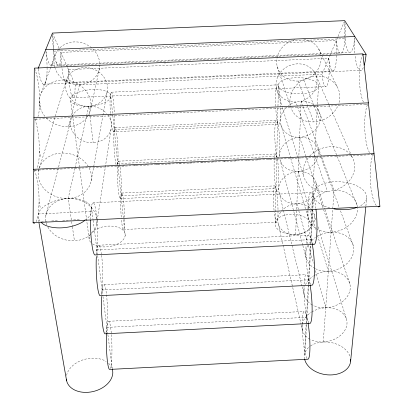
<?xml version="1.0" encoding="UTF-8"?>
<svg xmlns="http://www.w3.org/2000/svg" width="413" height="413" viewBox="0 0 413 413"><rect width="100%" height="100%" fill="white"/><g stroke="black" fill="none" stroke-linecap="round" stroke-linejoin="round"><path stroke-width="0.31" stroke-dasharray="2.06 1.55" d="M67.717 67.877L75.228 85.011L74.861 93.302L74.371 96.033A20.428 3.077 86 0 1 70.685 92.037A20.428 3.077 86 0 1 68.475 69.596L328.794 58.285A21.507 4.238 89.3 0 0 334.54 69.152A21.507 4.238 89.3 0 0 336.311 40.551L60.933 52.389A23.066 3.831 85.4 0 1 56.932 64.242A23.066 3.831 85.4 0 1 52.482 35.358M275.192 222.493L277.928 106.791M277.97 106.255L278.46 84.293M56.829 64.03L56.896 61.609M53.731 48.858A24.46 4.3 85.3 0 1 53.757 51.15C53.385 55.817 54.093 61.114 51.47 65.239L349.295 52.332M34.124 170.171A27.454 5.88 87.5 0 1 39.08 201.714L38.099 217.765L38.786 221.704M295.62 234.538L300.876 106.952M300.907 106.306L301.118 101.149A20.893 18.724 -24.2 0 0 312.76 69.998A20.893 18.724 -24.2 0 0 278.248 75.677A20.893 18.724 -24.2 0 0 295.853 102.016L297.35 106.244M310.937 226.056A18.012 10.072 2.8 0 0 285.574 215.049A18.012 10.072 2.8 0 0 282.554 232.323A18.012 10.072 2.8 0 0 310.937 226.056L317.468 104.711M317.504 104.066L318.433 86.73A20.118 8.028 1.1 0 0 289.916 78.274A20.118 8.028 1.1 0 0 286.839 92.078A20.118 8.028 1.1 0 0 318.433 86.73M304.479 354.906L306.188 323.394M306.224 322.749L308.284 284.81M308.315 284.17L312.398 208.926M312.435 208.286L313.271 192.85M305.006 352.428L306.544 324.339M306.58 323.699L308.697 284.887M308.733 284.252L310.927 244.083M310.963 243.448L313.529 196.485M333.384 70.871L65.848 82.59L64.872 81.191L64.996 79.033M323.281 341.995L334.071 190.434A26.21 21.925 -19.1 0 0 350.074 154.307M72.053 96.503L72.213 94.567M365.897 206.015L366.718 197.682M96.663 224.264L111.185 128.541M91.17 180.863L102.827 115.877M102.94 115.248L107.241 91.273M90.762 108.702L99.523 68.145M74.923 168.359L68.202 198.488L72.29 226.236M75.063 167.73L86.539 116.265M86.678 115.635L88.78 106.218L89.941 115.821M38.197 69.136A25.807 4.848 85.4 0 0 44.506 84.169L45.575 82.383L46.385 79.059A25.807 4.848 85.4 0 0 47.077 67.009M45.812 215.669L58.414 167.647M58.574 167.022L70.685 120.87M68.481 126.693L70.933 117.406M71.583 114.933L79.595 84.598M38.383 171.472L66.989 78.248M41.254 93.018L50.804 67.04M51.026 66.441L55.714 53.695M36.086 221.709A27.454 5.88 87.5 0 0 38.249 213.97A27.212 14.29 -8.9 0 1 68.186 198.488A27.212 14.29 -8.9 0 1 91.779 211.441L90.225 215.297L86.906 219.035L84.562 219.411M328.794 58.285A20.294 3.815 89 0 1 327.261 85.026A20.294 3.815 89 0 1 322.057 74.18L329.548 56.509M329.796 55.92L337.798 37.041M338.046 36.452L344.747 20.65M294.985 39.72A22.689 20.542 -27.9 0 0 276.705 63.246A22.689 20.542 -27.9 0 0 298.093 81.067L303.787 80.122A22.689 20.542 -27.9 0 0 320.865 55.166M313.245 104.422A20.268 17.749 -20.4 0 0 301.118 101.149L295.853 102.016A20.268 17.749 -20.4 0 0 288.429 105.697M290.545 106.353A25.472 22.41 -24.2 0 0 313.694 121.897L320.085 120.859A25.472 22.41 -24.2 0 0 338.319 104.783M357.405 207.481A25.26 20.48 -16.8 0 0 334.071 190.434L327.473 191.477A26.21 21.925 -19.1 0 1 305.207 180.089A26.21 21.925 -19.1 0 1 309.378 156.439M108.815 321.273L303.999 311.474M106.941 327.385L306.926 317.318M123.523 229.52L276.478 222.209M98.366 245.234L308.945 235.09M96.941 249.963L311.175 239.623M104.174 284.624L305.899 274.697M102.114 290.009L308.976 279.797M121.783 193.036L274.836 185.871M121.05 195.798L276.023 188.534M120.297 198.632L277.242 191.26M92.961 202.819L311.18 192.556M38.249 213.97L91.779 211.441M41.393 221.456L47.836 221.151M51.702 220.97L58.791 220.635M62.652 220.449L70.386 220.083M73.607 219.928L80.05 219.623M35.41 119.187L366.744 104.365M115.062 127.602L276.323 120.338M114.2 129.646L277.593 122.279M110.441 113.911A19.886 1.993 86.8 0 0 113.343 131.762L278.899 124.267M118.51 161.173L275.559 153.956M117.715 163.6L276.787 156.279M122.702 165.819L124.633 165.727M134.302 165.283L136.238 165.195M145.262 164.777L147.193 164.689M156.217 164.276L158.799 164.157M167.823 163.739L169.758 163.651M178.783 163.233L180.713 163.145M190.383 162.701L192.319 162.608M201.343 162.195L203.273 162.108M212.297 161.689L214.233 161.602M223.903 161.153L225.834 161.065M234.858 160.652L236.794 160.559M246.463 160.115L248.394 160.027M256.778 159.64L259.354 159.521M268.378 159.103L270.314 159.015M35.038 170.223L110.348 166.749M110.994 166.723L188.88 163.13M189.521 163.099L222.349 161.586M222.994 161.56L300.881 157.967M301.526 157.936L334.354 156.424M334.995 156.398L345.294 155.923M345.939 155.892L372.33 154.674M53.757 51.15L345.025 38.641M58.93 65.713L340.162 53.525M164.395 63.024L165.68 62.967M247.516 59.42L248.807 59.364M43.251 84.262L361.375 70.324M75.228 85.011L322.057 74.18M111.422 92.182L277.123 84.871M72.92 97.716L326.224 86.518M40.107 221.518L38.099 217.765M318.676 48.956L321.49 54.697M321.768 55.275L337.24 86.849M314.809 72.812L328.908 104.665M329.166 105.253L351.096 154.798M351.36 155.386L352.144 157.157M52.461 33.066L59.136 48.29M59.395 48.879L67.469 67.304M318.139 109.584L357.038 205.111M303.787 80.122L313.854 105.284M314.092 105.883L320.085 120.859M298.093 81.067L313.694 121.897M301.118 101.149L302.899 105.976M303.121 106.58L334.071 190.434M317.912 149.263L320.571 156.512M320.793 157.11L339.383 207.816M340.493 210.836L353.327 245.843M297.561 106.848L315.083 156.419M315.295 157.023L327.473 191.477A25.26 20.48 -16.8 0 0 307.948 216.835A25.26 20.48 -16.8 0 0 334.922 231.781A25.26 20.48 -16.8 0 0 357.446 208.085M277.288 66.73L290.138 105.134M316.038 182.763A19.117 15.988 -15.1 0 1 291.774 203.433A19.117 15.988 -15.1 0 1 284.825 176.63A19.117 15.988 -15.1 0 1 316.038 182.763L324.799 208.963M325 209.577L349.863 283.917M299.631 137.25L323.431 209.076M323.632 209.685L331.097 232.209M276.602 88.996L282.151 106.848M282.342 107.468L303.782 176.408M314.252 214.528L315.955 220.057M318.041 226.814L346.615 319.585M298.222 171.416L309.74 209.613M309.926 210.232L315.873 229.943M317.54 235.493L328.32 271.222M280.948 124.974L290.535 157.699M290.716 158.313L305.909 210.181M306.09 210.795L308.263 218.203M296.885 203.8L308.212 244.635M308.387 245.255L313.364 263.195M315.424 270.618L325.718 307.742M302.734 245.121L280.029 159.831A19.669 16.835 -17.3 0 0 299.482 171.323A19.669 16.835 -17.3 0 0 318.036 155.907M302.899 245.745L306.214 258.197M279.162 192.856L301.996 286.199M302.151 286.829L304.298 295.6M278.336 224.182L301.082 324.386M301.222 325.016L302.502 330.648M39.658 101.97L40.939 108.154M39.374 150.967L40.675 157.374M39.08 201.714L40.402 208.348M52.425 63.695L52.797 65.946M72.383 226.871L74.428 240.743M45.575 82.383L45.915 84.908M70.582 100.715L89.296 239.829M91.5 207.729L93.064 219.861M93.147 220.501L97.602 254.981M97.685 255.621L102.878 295.847M102.961 296.482L107.824 334.158M107.907 334.793L112.357 369.274M90.019 116.461L93.199 142.707M110.849 96.781A20.351 8.198 -5.6 0 1 79.317 105.625A20.351 8.198 -5.6 0 1 81.717 91.206A20.351 8.198 -5.6 0 1 110.849 96.781L112.708 114.752M112.775 115.397L125.201 235.415M311.934 209.923A18.6 15.193 -13.4 0 1 307.948 230.118A18.6 15.193 -13.4 0 1 283.71 231.368A18.6 15.193 -13.4 0 1 281.165 211.508M281.521 211.069A18.6 15.193 -13.4 0 1 311.557 209.463M315.145 105.924A20.268 17.749 -20.4 0 1 313.901 131.375A20.268 17.749 -20.4 0 1 285.76 132.635A20.268 17.749 -20.4 0 1 286.632 107.199M279.508 156.728A19.669 16.835 -17.3 0 1 299.843 137.24A19.669 16.835 -17.3 0 1 318.139 155.345M274.056 210.403A18.218 2.101 87.1 0 1 275.079 186.026A18.218 2.101 87.1 0 1 277.959 214.605A18.218 2.101 87.1 0 1 274.242 212.23M277.391 159.222A18.678 2.215 87.4 0 1 277.913 190.465A18.678 2.215 87.4 0 1 274.113 168.69A18.678 2.215 87.4 0 1 277.278 158.551M277.422 158.091A19.199 2.333 87.7 0 1 274.882 128.742A19.199 2.333 87.7 0 1 278.682 128.211A19.199 2.333 87.7 0 1 278.62 157.921M280.608 108.056A19.798 2.452 88 0 1 278.749 124.308A19.798 2.452 88 0 1 275.786 108.165M275.688 106.296A19.798 2.452 88 0 1 277.443 84.742A19.798 2.452 88 0 1 280.592 106.895M303.808 39.23A22.689 20.542 -27.9 0 1 320.633 53.989M290.282 105.217A25.472 22.41 -24.2 0 1 316.043 76.049A25.472 22.41 -24.2 0 1 338.913 103.043M309.786 155.995A26.21 21.925 -19.1 0 1 349.677 153.863M317.597 236.091A24.357 19.168 -14.6 0 1 348.629 237.94A24.357 19.168 -14.6 0 1 347.003 263.546A24.357 19.168 -14.6 0 1 315.527 268.755M314.974 268.471A24.357 19.168 -14.6 0 1 308.676 244.269M309.399 243.226A24.357 19.168 -14.6 0 1 315.455 237.429M313.704 275.812A23.526 17.976 -13 0 1 344.654 275.992A23.526 17.976 -13 0 1 343.895 300.406A23.526 17.976 -13 0 1 312.791 305.197M312.269 304.918A23.526 17.976 -13 0 1 304.567 286.741M305.47 284.593A23.526 17.976 -13 0 1 313.199 276.142M311.856 311.913A22.756 16.881 -11.8 0 1 341.757 312.336A22.756 16.881 -11.8 0 1 340.679 335.242A22.756 16.881 -11.8 0 1 310.555 339.543M309.987 339.243A22.756 16.881 -11.8 0 1 302.151 324.592M302.264 324.029A22.756 16.881 -11.8 0 1 311.309 312.249M304.639 359.181A23.298 16.288 9 0 1 310.049 346.28M310.545 345.929A23.298 16.288 9 0 1 333.658 343.141A23.298 16.288 9 0 1 350.141 356.842M369.563 152.629A26.762 6.685 88.2 0 1 364.767 129.135A26.762 6.685 88.2 0 1 367.616 104.257M373.192 154.369A26.762 6.685 88.2 0 1 371.163 154.369M363.476 102.073A26.463 6.407 89.2 0 1 359.418 77.907A26.463 6.407 89.2 0 1 362.893 53.86M367.565 103.828A26.463 6.407 89.2 0 1 365.082 104.086M376.284 205.566A27.206 6.944 87.1 0 1 370.301 180.749A27.206 6.944 87.1 0 1 373.393 154.534M35.993 169.815A27.005 5.658 86.6 0 1 34.026 169.81M34.666 119.151A27.005 5.658 86.6 0 1 39.24 144.612A27.005 5.658 86.6 0 1 36.953 168.463M36.788 118.768A26.7 5.426 85.8 0 1 34.671 118.717M34.547 68.589A26.7 5.426 85.8 0 1 39.343 92.574A26.7 5.426 85.8 0 1 37.965 116.616M344.958 22.916A22.891 4.734 89.7 0 1 342.465 51.878A22.891 4.734 89.7 0 1 336.311 40.551M354.69 37.836A24.264 5.307 89.9 0 1 348.144 51.191A24.264 5.307 89.9 0 1 344.638 22.426M64.872 81.191A21.662 3.423 85.8 0 1 60.933 52.389M68.475 69.596A21.662 3.423 85.8 0 1 65.848 82.59M51.47 65.239A24.46 4.3 85.3 0 1 45.977 51.563M52.621 34.238A24.46 4.3 85.3 0 1 53.721 48.264M45.957 51.615A25.807 4.848 85.4 0 1 47.067 66.39M363.347 67.598A25.591 5.978 89.8 0 1 355.061 55.456M354.834 53.05A25.591 5.978 89.8 0 1 354.674 38.352M309.012 322.966A24.548 3.66 85.8 0 1 304.035 285.755A24.548 3.66 85.8 0 1 309.987 284.49M101.691 294.794A24.682 2.979 88.5 0 1 106.544 294.867A24.682 2.979 88.5 0 1 105.909 332.832M306.993 358.448A23.969 3.397 85.5 0 1 302.208 324.979M302.202 324.381A23.969 3.397 85.5 0 1 307.892 322.099M106.564 332.264A24.099 2.762 88.8 0 1 111.355 334.024M111.402 334.623A24.099 2.762 88.8 0 1 110.359 368.566M310.617 284.283A25.214 3.949 86.3 0 1 306.048 245.363M306.167 243.494A25.214 3.949 86.3 0 1 312.238 244.191M96.332 256.845A25.353 3.216 88.2 0 1 96.394 255.714M96.466 254.635A25.353 3.216 88.2 0 1 101.412 254.01M101.577 255.265A25.353 3.216 88.2 0 1 101.164 294.65M313.482 244.31A25.988 4.264 86.7 0 1 308.32 220.222A25.988 4.264 86.7 0 1 310.096 193.253A25.988 4.264 86.7 0 1 315.852 208.338M90.499 219.628A26.143 3.469 87.8 0 1 93.08 202.793A26.143 3.469 87.8 0 1 96.952 219.164M97.06 220.397A26.143 3.469 87.8 0 1 96.281 253.215M329.786 207.987A26.85 13.897 4.5 0 1 316.657 187.461A26.85 13.897 4.5 0 1 356.058 185.473A26.85 13.897 4.5 0 1 359.114 206.51M91.505 232.7A18.198 10.248 -7.5 0 1 118.407 227.429A18.198 10.248 -7.5 0 1 119.512 242.906A18.198 10.248 -7.5 0 1 92.295 243.727M90.705 242.292A18.198 10.248 -7.5 0 1 91.123 233.128M108.046 115.253A20.619 18.126 13.3 0 1 93.085 142.712A20.619 18.126 13.3 0 1 71.95 116.709A20.619 18.126 13.3 0 1 106.559 113.425M66.581 375.443A23.582 16.654 -13.8 0 1 82.445 360.028A23.582 16.654 -13.8 0 1 106.167 361.463M108.542 363.254A23.582 16.654 -13.8 0 1 112.176 368.69M96.978 220.619A25.792 21.032 9.1 0 1 91.335 233.887M90.483 234.672A25.792 21.032 9.1 0 1 47.65 226.598M46.87 224.842A25.792 21.032 9.1 0 1 45.977 221.807M45.864 221.198A25.792 21.032 9.1 0 1 68.186 198.488A25.792 21.032 9.1 0 1 96.843 218.782M89.146 167.977A26.819 22.534 12.2 0 1 62.373 198.214A26.819 22.534 12.2 0 1 42.962 161.483A26.819 22.534 12.2 0 1 88.847 167.42M99.812 65.084A23.236 21.022 22.7 0 1 80.251 84.562A23.236 21.022 22.7 0 1 55.053 68.264M54.857 67.655A23.236 21.022 22.7 0 1 73.535 41.95A23.236 21.022 22.7 0 1 99.812 64.464M88.619 114.886A26.138 23.009 18.5 0 1 45.657 117.225M44.888 116.327A26.138 23.009 18.5 0 1 46.168 86.332A26.138 23.009 18.5 0 1 79.327 84.851A26.138 23.009 18.5 0 1 88.893 114.36M124.489 219.344A18.291 1.704 87.5 0 1 123.342 229.571A18.291 1.704 87.5 0 1 121.345 218.436M121.241 217.13A18.291 1.704 87.5 0 1 121.918 193.047A18.291 1.704 87.5 0 1 124.489 218.745M116.094 164.565A19.282 1.895 87.1 0 1 113.854 134.344A19.282 1.895 87.1 0 1 117.013 136.595A19.282 1.895 87.1 0 1 117.359 165.463M114.468 115.382A19.886 1.993 86.8 0 1 113.343 131.762M110.4 113.317A19.886 1.993 86.8 0 1 111.216 92.068A19.886 1.993 86.8 0 1 114.391 113.503M69.281 97.158A21.3 19.127 18.1 0 0 105.651 95.971A21.3 19.127 18.1 0 0 84.34 67.562A21.3 19.127 18.1 0 0 69.281 97.158M117.447 167.172A18.755 1.797 87.3 0 0 119.806 198.178A18.755 1.797 87.3 0 0 120.823 174.379A18.755 1.797 87.3 0 0 117.447 167.172"/><path stroke-width="0.62" d="M34.651 223.139A27.454 5.88 87.5 0 1 33.092 222.715L34.305 68.119L362.893 53.86L379.908 206.247A27.206 6.944 87.1 0 1 378.117 206.825M350.622 361.153L365.773 207.295M38.099 68.506L52.461 33.066L344.747 20.65L366.083 54.273A25.591 5.978 89.8 0 1 364.23 65.14M84.5 220.681L82.011 222.385A27.212 14.29 -8.9 0 1 43.303 224.228L41.476 222.679M33.092 222.715L379.908 206.247M33.912 117.798L368.365 102.847M33.51 169.294L374.028 153.61M45.693 49.761L354.803 36.499M362.862 54.413L366.083 54.273M39.008 222.974L66.545 380.419M308.072 323.178A23.969 3.397 85.5 0 1 309.936 347.08A23.969 3.397 85.5 0 1 307.938 359.217L109.657 369.423A24.099 2.762 88.8 0 1 107.013 357.462A24.099 2.762 88.8 0 1 106.508 333.363M310.086 285.016A24.548 3.66 85.8 0 1 312.125 309.735A24.548 3.66 85.8 0 1 310.003 323.451L104.969 333.807A24.682 2.979 88.5 0 1 101.598 296.451M315.997 209.525A25.988 4.264 86.7 0 1 313.482 244.31L95.47 254.862A26.143 3.469 87.8 0 1 90.493 220.237M312.238 244.191A25.214 3.949 86.3 0 1 314.469 269.684A25.214 3.949 86.3 0 1 312.213 285.171L99.946 295.677A25.353 3.216 88.2 0 1 96.332 256.845M112.357 369.274A23.582 16.654 -13.8 0 1 92.589 391.658A23.582 16.654 -13.8 0 1 66.364 379.18M350.606 359.31A23.298 16.288 9 0 1 330.023 374.947A23.298 16.288 9 0 1 304.639 359.181M356.321 207.646A26.85 13.897 4.5 0 1 333.88 208.906"/></g></svg>
